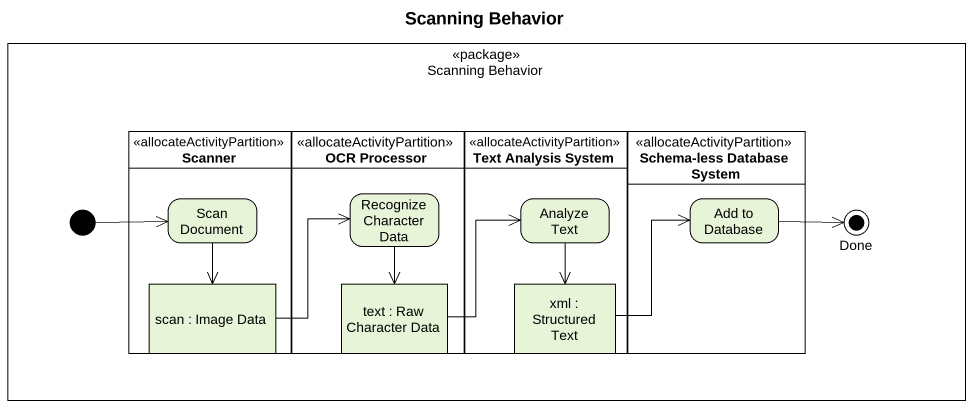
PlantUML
@startuml
title Scanning Behavior
hide empty description
state "Scanning Behavior" as Scanning_Behavior <<package>> {
  state Scanner <<allocateActivityPartition>> {
    state "Scan Document" as Scan_Document
    state "scan : Image Data" as scan <<object>>
  }
  state "OCR Processor" as OCR_Processor <<allocateActivityPartition>> {
    state "Recognize Character Data" as Recognize_Character_Data
    state "text : Raw Character Data" as text <<object>>
  }
  state "Text Analysis System" as Text_Analysis_System <<allocateActivityPartition>> {
    state "Analyze Text" as Analyze_Text
    state "xml : Structured Text" as xml <<object>>
  }
  state "Schema-less Database System" as Schema_less_Database_System <<allocateActivityPartition>> {
    state "Add to Database" as Add_to_Database
  }
  state initial1 <<start>>
  state Done <<end>>
}
initial1 -right-> Scan_Document
Scan_Document --> scan
Recognize_Character_Data --> text
Analyze_Text --> xml
Add_to_Database -right-> Done
scan -right-> Recognize_Character_Data
text -right-> Analyze_Text
xml -right-> Add_to_Database
@enduml
